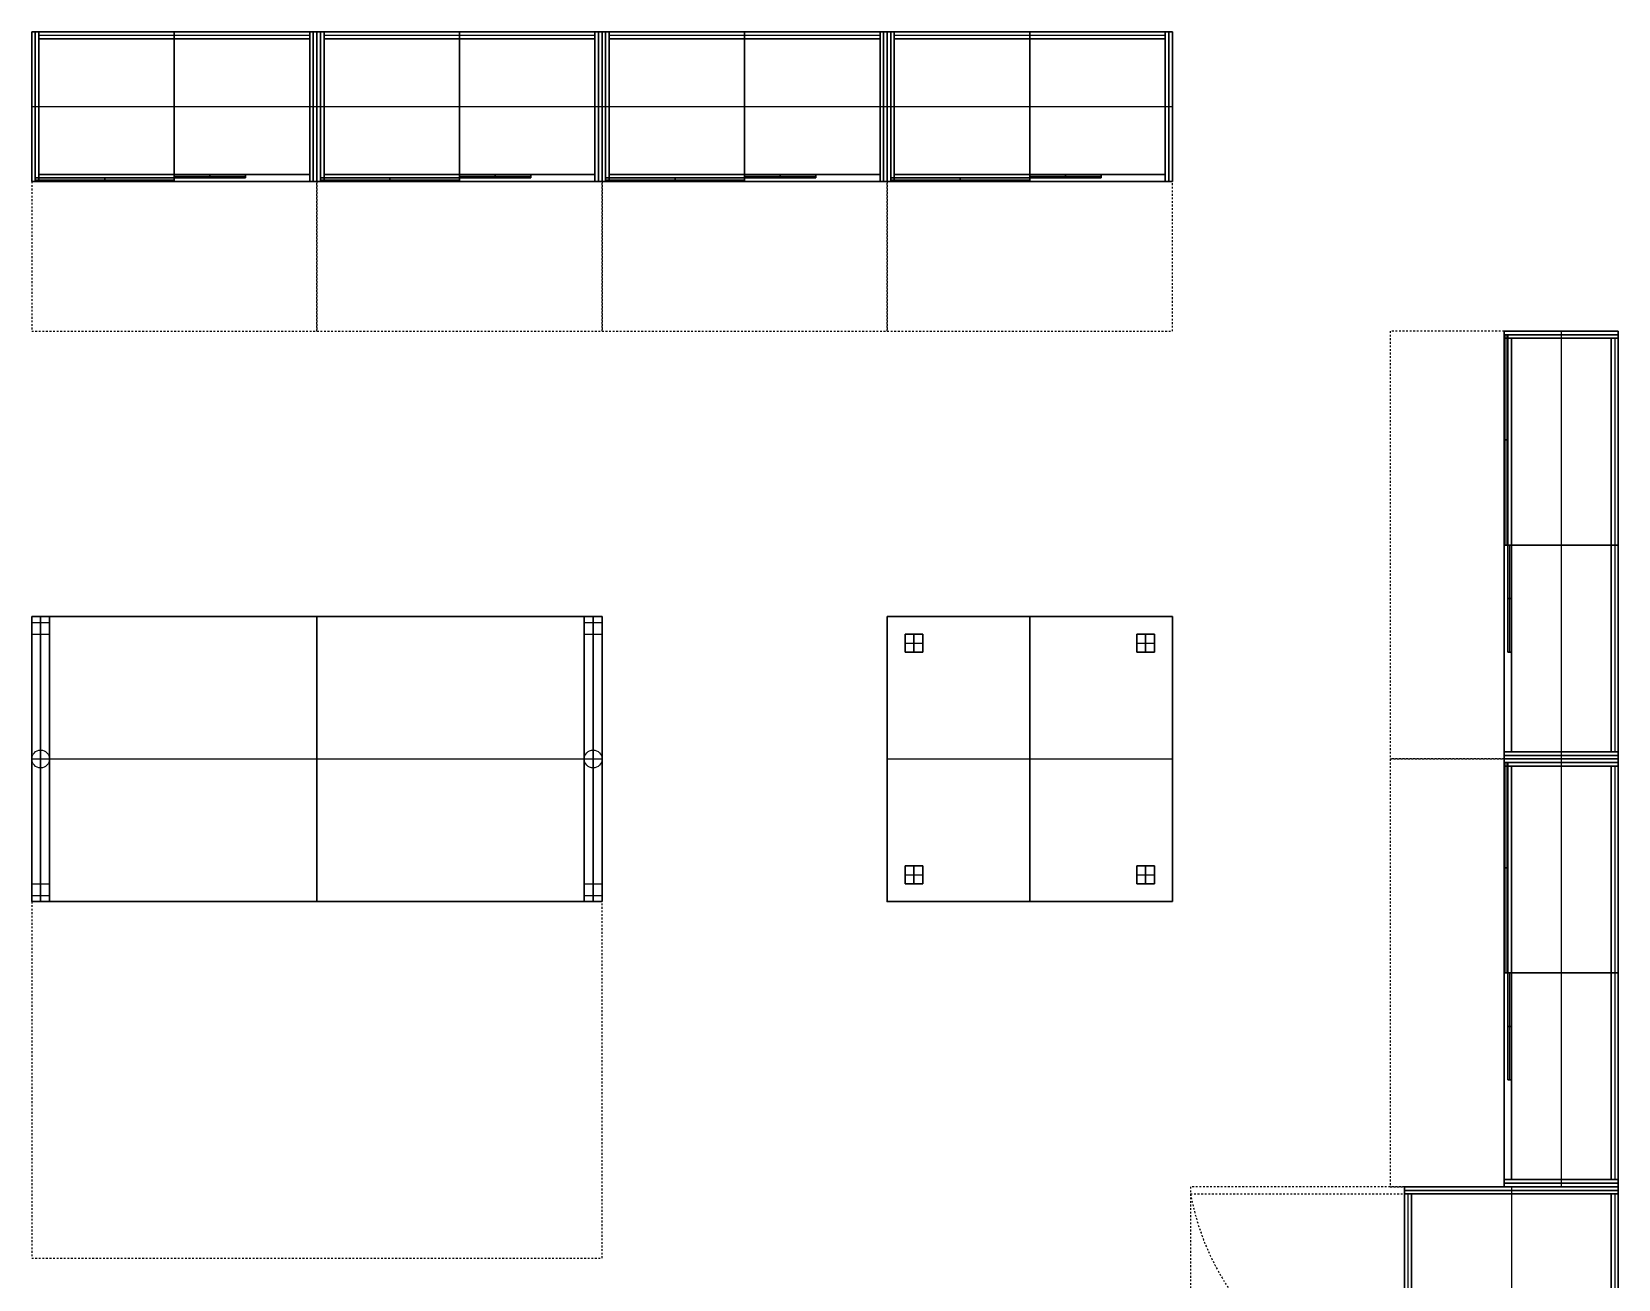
# Model space of a CAD drawing. Header units: millimetres. Extents: x 1939 to 6390, y -5520 to 420.
# Drawn here: x 1939 to 6390, y -3079 to 420 of the extents above; entities that cross this region are included whole.
import ezdxf

# ---------------------------------------------------------------- set-up
doc = ezdxf.new("R2010")
doc.units = ezdxf.units.MM
doc.header["$MEASUREMENT"] = 0
doc.linetypes.add('Dashed', pattern=[10, 5, -5])
for name, color, linetype, true_color in [('Furniture', 18, 'Continuous', 0x000000), ('Furniture$AC-Function_area', 4, 'Dashed', 0x00ffff), ('Furniture$AC-Geom2d', 1, 'Continuous', 0xff0000), ('Furniture$AC-Geom3d', 7, 'Continuous', 0xffffff), ('Furniture$AC-Working_area', 4, 'Dashed', 0x00ffff)]:
    doc.layers.add(name, color=color, linetype=linetype, true_color=true_color)

# ---------------------------------------------------------------- blocks, each defined once
blk = doc.blocks.new('filling cabinet120.0x60.0')
at = {"layer": 'Furniture$AC-Function_area'}
for p, q in [((20, -600), (20, 0)), ((1180, -600), (1180, 0))]:
    blk.add_line(p, q, dxfattribs=at)
blk.add_lwpolyline([(0, -600), (1200, -600), (1200, 0), (0, 0)], close=True, dxfattribs=at)
blk.add_lwpolyline([(0, -600), (1200, -600), (1200, 0), (0, 0)], close=True, dxfattribs=at)
for centre, start, end in [((-111.6, 107.5), 280.5362, 351.4058), ((1311.6, 107.5), 188.5942, 259.4638)]:
    blk.add_arc(centre, 719.7, start, end, dxfattribs=at)
at = {"layer": 'Furniture$AC-Geom2d'}
blk.add_lwpolyline([(0, 0), (1200, 0), (1200, 600), (0, 600)], close=True, dxfattribs=at)
at = {"layer": 'Furniture$AC-Geom3d'}
for p, q in [((10, 600), (10, 0)), ((10, 0, 1980), (10, 600, 1980)), ((20, 590), (1180, 590)), ((20, 590, 1980), (1180, 590, 1980)), ((600, 600), (600, 580)), ((600, 580, 1980), (600, 600, 1980)), ((600, 600, 1980), (600, 0, 1980)), ((600, 0, 2000), (600, 600, 2000)), ((600, 580, 50), (600, 20, 50)), ((600, 20), (600, 580)), ((600, 580, 420), (600, 20, 420)), ((600, 20, 440), (600, 580, 440)), ((600, 580, 790), (600, 20, 790)), ((600, 20, 810), (600, 580, 810)), ((600, 580, 1160), (600, 20, 1160)), ((600, 20, 1180), (600, 580, 1180)), ((600, 580, 1530), (600, 20, 1530)), ((600, 20, 1550), (600, 580, 1550)), ((1190, 600), (1190, 0)), ((1190, 0, 1980), (1190, 600, 1980)), ((0, 300, 1980), (1200, 300, 1980)), ((0, 300, 2000), (1200, 300, 2000)), ((0, 300), (20, 300)), ((0, 300, 1980), (20, 300, 1980)), ((20, 300, 50), (1180, 300, 50)), ((20, 300), (1180, 300)), ((20, 300, 420), (1180, 300, 420)), ((20, 300, 440), (1180, 300, 440)), ((20, 300, 790), (1180, 300, 790)), ((20, 300, 810), (1180, 300, 810)), ((20, 300, 1160), (1180, 300, 1160)), ((20, 300, 1180), (1180, 300, 1180)), ((20, 300, 1530), (1180, 300, 1530)), ((20, 300, 1550), (1180, 300, 1550)), ((1180, 300), (1200, 300)), ((1180, 300, 1980), (1200, 300, 1980)), ((20, 10, 30), (600, 10, 30)), ((20, 10, 1980), (600, 10, 1980)), ((310, 20, 30), (310, 0, 30)), ((310, 0, 1980), (310, 20, 1980)), ((672.7, -281.3, 30), (1175, 8.7, 30)), ((672.7, -281.3, 1980), (1175, 8.7, 1980)), ((918.9, -127.7, 30), (928.9, -145, 30)), ((928.9, -145, 1980), (918.9, -127.7, 1980))]:
    blk.add_line(p, q, dxfattribs=at)
for points in [[(0, 0, 1980), (0, 300, 1980), (0, 600, 1980)], [(0, 600, 1980), (600, 600, 1980), (1200, 600, 1980)], [(0, 600, 2000), (0, 300, 2000), (0, 0, 2000)], [(1200, 600, 2000), (600, 600, 2000), (0, 600, 2000)], [(0, 600, 1980), (0, 600, 1990), (0, 600, 2000)], [(0, 600, 1990), (0, 300, 1990), (0, 0, 1990)], [(1200, 600, 1990), (600, 600, 1990), (0, 600, 1990)], [(0, 0), (0, 300), (0, 600)], [(0, 600), (10, 600), (20, 600)], [(0, 600, 1980), (0, 300, 1980), (0, 0, 1980)], [(20, 600, 1980), (10, 600, 1980), (0, 600, 1980)], [(0, 600), (0, 600, 990), (0, 600, 1980)], [(0, 600, 990), (0, 300, 990), (0, 0, 990)], [(20, 600, 990), (10, 600, 990), (0, 600, 990)], [(10, 600), (10, 600, 990), (10, 600, 1980)], [(20, 580), (20, 590), (20, 600)], [(20, 600), (600, 600), (1180, 600)], [(20, 600, 1980), (20, 590, 1980), (20, 580, 1980)], [(1180, 600, 1980), (600, 600, 1980), (20, 600, 1980)], [(20, 600), (20, 600, 990), (20, 600, 1980)], [(20, 600, 990), (20, 590, 990), (20, 580, 990)], [(1180, 600, 990), (600, 600, 990), (20, 600, 990)], [(20, 600), (20, 300), (20, 0)], [(20, 0, 1980), (20, 300, 1980), (20, 600, 1980)], [(20, 600), (20, 600, 990), (20, 600, 1980)], [(20, 0, 990), (20, 300, 990), (20, 600, 990)], [(20, 590), (20, 590, 990), (20, 590, 1980)], [(1180, 580), (600, 580), (20, 580)], [(20, 580, 1980), (600, 580, 1980), (1180, 580, 1980)], [(20, 580), (20, 580, 990), (20, 580, 1980)], [(20, 580, 990), (600, 580, 990), (1180, 580, 990)], [(20, 20, 50), (20, 300, 50), (20, 580, 50)], [(20, 580, 50), (600, 580, 50), (1180, 580, 50)], [(20, 580), (20, 300), (20, 20)], [(1180, 580), (600, 580), (20, 580)], [(20, 580, 50), (20, 580, 25), (20, 580)], [(20, 580, 25), (20, 300, 25), (20, 20, 25)], [(1180, 580, 25), (600, 580, 25), (20, 580, 25)], [(20, 20, 420), (20, 300, 420), (20, 580, 420)], [(20, 580, 420), (600, 580, 420), (1180, 580, 420)], [(20, 580, 440), (20, 300, 440), (20, 20, 440)], [(1180, 580, 440), (600, 580, 440), (20, 580, 440)], [(20, 580, 420), (20, 580, 430), (20, 580, 440)], [(20, 580, 430), (20, 300, 430), (20, 20, 430)], [(1180, 580, 430), (600, 580, 430), (20, 580, 430)], [(20, 20, 790), (20, 300, 790), (20, 580, 790)], [(20, 580, 790), (600, 580, 790), (1180, 580, 790)], [(20, 580, 810), (20, 300, 810), (20, 20, 810)], [(1180, 580, 810), (600, 580, 810), (20, 580, 810)], [(20, 580, 790), (20, 580, 800), (20, 580, 810)], [(20, 580, 800), (20, 300, 800), (20, 20, 800)], [(1180, 580, 800), (600, 580, 800), (20, 580, 800)], [(20, 20, 1160), (20, 300, 1160), (20, 580, 1160)], [(20, 580, 1160), (600, 580, 1160), (1180, 580, 1160)], [(20, 580, 1180), (20, 300, 1180), (20, 20, 1180)], [(1180, 580, 1180), (600, 580, 1180), (20, 580, 1180)], [(20, 580, 1160), (20, 580, 1170), (20, 580, 1180)], [(20, 580, 1170), (20, 300, 1170), (20, 20, 1170)], [(1180, 580, 1170), (600, 580, 1170), (20, 580, 1170)], [(20, 20, 1530), (20, 300, 1530), (20, 580, 1530)], [(20, 580, 1530), (600, 580, 1530), (1180, 580, 1530)], [(20, 580, 1550), (20, 300, 1550), (20, 20, 1550)], [(1180, 580, 1550), (600, 580, 1550), (20, 580, 1550)], [(20, 580, 1530), (20, 580, 1540), (20, 580, 1550)], [(20, 580, 1540), (20, 300, 1540), (20, 20, 1540)], [(1180, 580, 1540), (600, 580, 1540), (20, 580, 1540)], [(600, 600), (600, 600, 990), (600, 600, 1980)], [(600, 600, 1980), (600, 600, 1990), (600, 600, 2000)], [(600, 580), (600, 580, 990), (600, 580, 1980)], [(600, 580, 50), (600, 580, 25), (600, 580)], [(600, 580, 420), (600, 580, 430), (600, 580, 440)], [(600, 580, 790), (600, 580, 800), (600, 580, 810)], [(600, 580, 1160), (600, 580, 1170), (600, 580, 1180)], [(600, 580, 1530), (600, 580, 1540), (600, 580, 1550)], [(1180, 600), (1180, 590), (1180, 580)], [(1180, 580, 1980), (1180, 590, 1980), (1180, 600, 1980)], [(1180, 600), (1180, 600, 990), (1180, 600, 1980)], [(1180, 580, 990), (1180, 590, 990), (1180, 600, 990)], [(1180, 0), (1180, 300), (1180, 600)], [(1180, 600), (1190, 600), (1200, 600)], [(1180, 600, 1980), (1180, 300, 1980), (1180, 0, 1980)], [(1200, 600, 1980), (1190, 600, 1980), (1180, 600, 1980)], [(1180, 600), (1180, 600, 990), (1180, 600, 1980)], [(1180, 600, 990), (1180, 300, 990), (1180, 0, 990)], [(1200, 600, 990), (1190, 600, 990), (1180, 600, 990)], [(1180, 590), (1180, 590, 990), (1180, 590, 1980)], [(1180, 580), (1180, 580, 990), (1180, 580, 1980)], [(1180, 580, 50), (1180, 300, 50), (1180, 20, 50)], [(1180, 20), (1180, 300), (1180, 580)], [(1180, 580, 50), (1180, 580, 25), (1180, 580)], [(1180, 20, 25), (1180, 300, 25), (1180, 580, 25)], [(1180, 580, 420), (1180, 300, 420), (1180, 20, 420)], [(1180, 20, 440), (1180, 300, 440), (1180, 580, 440)], [(1180, 580, 420), (1180, 580, 430), (1180, 580, 440)], [(1180, 20, 430), (1180, 300, 430), (1180, 580, 430)], [(1180, 580, 790), (1180, 300, 790), (1180, 20, 790)], [(1180, 20, 810), (1180, 300, 810), (1180, 580, 810)], [(1180, 580, 790), (1180, 580, 800), (1180, 580, 810)], [(1180, 20, 800), (1180, 300, 800), (1180, 580, 800)], [(1180, 580, 1160), (1180, 300, 1160), (1180, 20, 1160)], [(1180, 20, 1180), (1180, 300, 1180), (1180, 580, 1180)], [(1180, 580, 1160), (1180, 580, 1170), (1180, 580, 1180)], [(1180, 20, 1170), (1180, 300, 1170), (1180, 580, 1170)], [(1180, 580, 1530), (1180, 300, 1530), (1180, 20, 1530)], [(1180, 20, 1550), (1180, 300, 1550), (1180, 580, 1550)], [(1180, 580, 1530), (1180, 580, 1540), (1180, 580, 1550)], [(1180, 20, 1540), (1180, 300, 1540), (1180, 580, 1540)], [(1190, 600), (1190, 600, 990), (1190, 600, 1980)], [(1200, 600, 1980), (1200, 300, 1980), (1200, 0, 1980)], [(1200, 0, 2000), (1200, 300, 2000), (1200, 600, 2000)], [(1200, 600, 1980), (1200, 600, 1990), (1200, 600, 2000)], [(1200, 0, 1990), (1200, 300, 1990), (1200, 600, 1990)], [(1200, 600), (1200, 300), (1200, 0)], [(1200, 0, 1980), (1200, 300, 1980), (1200, 600, 1980)], [(1200, 600), (1200, 600, 990), (1200, 600, 1980)], [(1200, 0, 990), (1200, 300, 990), (1200, 600, 990)], [(0, 300, 1980), (0, 300, 1990), (0, 300, 2000)], [(0, 300), (0, 300, 990), (0, 300, 1980)], [(20, 300), (20, 300, 990), (20, 300, 1980)], [(20, 300, 50), (20, 300, 25), (20, 300)], [(20, 300, 420), (20, 300, 430), (20, 300, 440)], [(20, 300, 790), (20, 300, 800), (20, 300, 810)], [(20, 300, 1160), (20, 300, 1170), (20, 300, 1180)], [(20, 300, 1530), (20, 300, 1540), (20, 300, 1550)], [(1180, 300), (1180, 300, 990), (1180, 300, 1980)], [(1180, 300, 50), (1180, 300, 25), (1180, 300)], [(1180, 300, 420), (1180, 300, 430), (1180, 300, 440)], [(1180, 300, 790), (1180, 300, 800), (1180, 300, 810)], [(1180, 300, 1160), (1180, 300, 1170), (1180, 300, 1180)], [(1180, 300, 1530), (1180, 300, 1540), (1180, 300, 1550)], [(1200, 300, 1980), (1200, 300, 1990), (1200, 300, 2000)], [(1200, 300), (1200, 300, 990), (1200, 300, 1980)], [(1200, 0, 1980), (600, 0, 1980), (0, 0, 1980)], [(0, 0, 2000), (600, 0, 2000), (1200, 0, 2000)], [(0, 0, 1980), (0, 0, 1990), (0, 0, 2000)], [(0, 0, 1990), (600, 0, 1990), (1200, 0, 1990)], [(20, 0), (10, 0), (0, 0)], [(0, 0, 1980), (10, 0, 1980), (20, 0, 1980)], [(0, 0), (0, 0, 990), (0, 0, 1980)], [(0, 0, 990), (10, 0, 990), (20, 0, 990)], [(10, 0), (10, 0, 990), (10, 0, 1980)], [(1180, 20, 50), (600, 20, 50), (20, 20, 50)], [(20, 20), (600, 20), (1180, 20)], [(20, 20, 50), (20, 20, 25), (20, 20)], [(20, 20, 25), (600, 20, 25), (1180, 20, 25)], [(1180, 20, 420), (600, 20, 420), (20, 20, 420)], [(20, 20, 440), (600, 20, 440), (1180, 20, 440)], [(20, 20, 420), (20, 20, 430), (20, 20, 440)], [(20, 20, 430), (600, 20, 430), (1180, 20, 430)], [(1180, 20, 790), (600, 20, 790), (20, 20, 790)], [(20, 20, 810), (600, 20, 810), (1180, 20, 810)], [(20, 20, 790), (20, 20, 800), (20, 20, 810)], [(20, 20, 800), (600, 20, 800), (1180, 20, 800)], [(1180, 20, 1160), (600, 20, 1160), (20, 20, 1160)], [(20, 20, 1180), (600, 20, 1180), (1180, 20, 1180)], [(20, 20, 1160), (20, 20, 1170), (20, 20, 1180)], [(20, 20, 1170), (600, 20, 1170), (1180, 20, 1170)], [(1180, 20, 1530), (600, 20, 1530), (20, 20, 1530)], [(20, 20, 1550), (600, 20, 1550), (1180, 20, 1550)], [(20, 20, 1530), (20, 20, 1540), (20, 20, 1550)], [(20, 20, 1540), (600, 20, 1540), (1180, 20, 1540)], [(20, 0, 30), (20, 10, 30), (20, 20, 30)], [(20, 20, 30), (310, 20, 30), (600, 20, 30)], [(20, 20, 1980), (20, 10, 1980), (20, 0, 1980)], [(600, 20, 1980), (310, 20, 1980), (20, 20, 1980)], [(20, 20, 30), (20, 20, 1005), (20, 20, 1980)], [(20, 20, 1005), (20, 10, 1005), (20, 0, 1005)], [(600, 20, 1005), (310, 20, 1005), (20, 20, 1005)], [(20, 10, 30), (20, 10, 1005), (20, 10, 1980)], [(20, 0), (20, 0, 990), (20, 0, 1980)], [(600, 0, 30), (310, 0, 30), (20, 0, 30)], [(20, 0, 1980), (310, 0, 1980), (600, 0, 1980)], [(20, 0, 30), (20, 0, 1005), (20, 0, 1980)], [(20, 0, 1005), (310, 0, 1005), (600, 0, 1005)], [(310, 20, 30), (310, 20, 1005), (310, 20, 1980)], [(310, 0, 30), (310, 0, 1005), (310, 0, 1980)], [(600, 20, 50), (600, 20, 25), (600, 20)], [(600, 20, 420), (600, 20, 430), (600, 20, 440)], [(600, 20, 790), (600, 20, 800), (600, 20, 810)], [(600, 20, 1160), (600, 20, 1170), (600, 20, 1180)], [(600, 20, 1530), (600, 20, 1540), (600, 20, 1550)], [(600, 20, 30), (600, 10, 30), (600, 0, 30)], [(600, 0, 1980), (600, 10, 1980), (600, 20, 1980)], [(600, 20, 30), (600, 20, 1005), (600, 20, 1980)], [(600, 0, 1005), (600, 10, 1005), (600, 20, 1005)], [(600, 10, 30), (600, 10, 1005), (600, 10, 1980)], [(600, 0, 1980), (600, 0, 1990), (600, 0, 2000)], [(600, 0, 30), (600, 0, 1005), (600, 0, 1980)], [(667.7, -272.7, 30), (918.9, -127.7, 30), (1170, 17.3, 30)], [(1170, 17.3, 1980), (918.9, -127.7, 1980), (667.7, -272.7, 1980)], [(1170, 17.3, 1005), (918.9, -127.7, 1005), (667.7, -272.7, 1005)], [(1180, 0, 30), (928.9, -145, 30), (677.7, -290, 30)], [(677.7, -290, 1980), (928.9, -145, 1980), (1180, 0, 1980)], [(677.7, -290, 1005), (928.9, -145, 1005), (1180, 0, 1005)], [(1170, 17.3, 30), (1175, 8.7, 30), (1180, 0, 30)], [(1180, 0, 1980), (1175, 8.7, 1980), (1170, 17.3, 1980)], [(1170, 17.3, 30), (1170, 17.3, 1005), (1170, 17.3, 1980)], [(1180, 0, 1005), (1175, 8.7, 1005), (1170, 17.3, 1005)], [(1175, 8.7, 30), (1175, 8.7, 1005), (1175, 8.7, 1980)], [(1180, 20, 50), (1180, 20, 25), (1180, 20)], [(1180, 20, 420), (1180, 20, 430), (1180, 20, 440)], [(1180, 20, 790), (1180, 20, 800), (1180, 20, 810)], [(1180, 20, 1160), (1180, 20, 1170), (1180, 20, 1180)], [(1180, 20, 1530), (1180, 20, 1540), (1180, 20, 1550)], [(1200, 0), (1190, 0), (1180, 0)], [(1180, 0, 1980), (1190, 0, 1980), (1200, 0, 1980)], [(1180, 0), (1180, 0, 990), (1180, 0, 1980)], [(1180, 0, 990), (1190, 0, 990), (1200, 0, 990)], [(1180, 0, 30), (1180, 0, 1005), (1180, 0, 1980)], [(1190, 0), (1190, 0, 990), (1190, 0, 1980)], [(1200, 0, 1980), (1200, 0, 1990), (1200, 0, 2000)], [(1200, 0), (1200, 0, 990), (1200, 0, 1980)], [(918.9, -127.7, 30), (918.9, -127.7, 1005), (918.9, -127.7, 1980)], [(928.9, -145, 30), (928.9, -145, 1005), (928.9, -145, 1980)], [(677.7, -290, 30), (672.7, -281.3, 30), (667.7, -272.7, 30)], [(667.7, -272.7, 1980), (672.7, -281.3, 1980), (677.7, -290, 1980)], [(667.7, -272.7, 30), (667.7, -272.7, 1005), (667.7, -272.7, 1980)], [(667.7, -272.7, 1005), (672.7, -281.3, 1005), (677.7, -290, 1005)], [(672.7, -281.3, 30), (672.7, -281.3, 1005), (672.7, -281.3, 1980)], [(677.7, -290, 30), (677.7, -290, 1005), (677.7, -290, 1980)]]:
    blk.add_open_spline(points, degree=2, dxfattribs=at)
blk = doc.blocks.new('Sideboard120.0x32.0')
at = {"layer": 'Furniture$AC-Function_area'}
blk.add_lwpolyline([(0, -320), (1200, -320), (1200, 0), (0, 0)], close=True, dxfattribs=at)
blk.add_lwpolyline([(0, -320), (1200, -320), (1200, 0), (0, 0)], close=True, dxfattribs=at)
at = {"layer": 'Furniture$AC-Geom2d'}
blk.add_lwpolyline([(0, 0), (1200, 0), (1200, 320), (0, 320)], close=True, dxfattribs=at)
at = {"layer": 'Furniture$AC-Geom3d'}
for p, q in [((10, 320), (10, 0)), ((10, 0, 880), (10, 320, 880)), ((600, 320), (600, 300)), ((600, 300, 880), (600, 320, 880)), ((600, 320, 880), (600, 0, 880)), ((600, 0, 900), (600, 320, 900)), ((1190, 320), (1190, 0)), ((1190, 0, 880), (1190, 320, 880)), ((20, 310), (1180, 310)), ((20, 310, 880), (1180, 310, 880)), ((600, 300, 50), (600, 20, 50)), ((600, 20), (600, 300)), ((600, 300, 420), (600, 20, 420)), ((600, 20, 440), (600, 300, 440)), ((0, 160, 880), (1200, 160, 880)), ((0, 160, 900), (1200, 160, 900)), ((0, 160), (20, 160)), ((0, 160, 880), (20, 160, 880)), ((20, 160, 50), (1180, 160, 50)), ((20, 160), (1180, 160)), ((20, 160, 420), (1180, 160, 420)), ((20, 160, 440), (1180, 160, 440)), ((1180, 160), (1200, 160)), ((1180, 160, 880), (1200, 160, 880)), ((10, 5, 30), (600, 5, 30)), ((10, 5, 885), (600, 5, 885)), ((305, 10, 30), (305, 0, 30)), ((305, 0, 885), (305, 10, 885)), ((600, 15, 30), (900, 15, 30)), ((600, 15, 885), (900, 15, 885)), ((750, 20, 30), (750, 10, 30)), ((750, 10, 885), (750, 20, 885))]:
    blk.add_line(p, q, dxfattribs=at)
for points in [[(0, 0, 880), (0, 160, 880), (0, 320, 880)], [(0, 320, 880), (600, 320, 880), (1200, 320, 880)], [(0, 320, 900), (0, 160, 900), (0, 0, 900)], [(1200, 320, 900), (600, 320, 900), (0, 320, 900)], [(0, 320, 880), (0, 320, 890), (0, 320, 900)], [(0, 320, 890), (0, 160, 890), (0, 0, 890)], [(1200, 320, 890), (600, 320, 890), (0, 320, 890)], [(0, 0), (0, 160), (0, 320)], [(0, 320), (10, 320), (20, 320)], [(0, 320, 880), (0, 160, 880), (0, 0, 880)], [(20, 320, 880), (10, 320, 880), (0, 320, 880)], [(0, 320), (0, 320, 440), (0, 320, 880)], [(0, 320, 440), (0, 160, 440), (0, 0, 440)], [(20, 320, 440), (10, 320, 440), (0, 320, 440)], [(10, 320), (10, 320, 440), (10, 320, 880)], [(20, 300), (20, 310), (20, 320)], [(20, 320), (600, 320), (1180, 320)], [(20, 320, 880), (20, 310, 880), (20, 300, 880)], [(1180, 320, 880), (600, 320, 880), (20, 320, 880)], [(20, 320), (20, 320, 440), (20, 320, 880)], [(20, 320, 440), (20, 310, 440), (20, 300, 440)], [(1180, 320, 440), (600, 320, 440), (20, 320, 440)], [(20, 320), (20, 160), (20, 0)], [(20, 0, 880), (20, 160, 880), (20, 320, 880)], [(20, 320), (20, 320, 440), (20, 320, 880)], [(20, 0, 440), (20, 160, 440), (20, 320, 440)], [(600, 320), (600, 320, 440), (600, 320, 880)], [(600, 320, 880), (600, 320, 890), (600, 320, 900)], [(1180, 320), (1180, 310), (1180, 300)], [(1180, 300, 880), (1180, 310, 880), (1180, 320, 880)], [(1180, 320), (1180, 320, 440), (1180, 320, 880)], [(1180, 300, 440), (1180, 310, 440), (1180, 320, 440)], [(1180, 0), (1180, 160), (1180, 320)], [(1180, 320), (1190, 320), (1200, 320)], [(1180, 320, 880), (1180, 160, 880), (1180, 0, 880)], [(1200, 320, 880), (1190, 320, 880), (1180, 320, 880)], [(1180, 320), (1180, 320, 440), (1180, 320, 880)], [(1180, 320, 440), (1180, 160, 440), (1180, 0, 440)], [(1200, 320, 440), (1190, 320, 440), (1180, 320, 440)], [(1190, 320), (1190, 320, 440), (1190, 320, 880)], [(1200, 320, 880), (1200, 160, 880), (1200, 0, 880)], [(1200, 0, 900), (1200, 160, 900), (1200, 320, 900)], [(1200, 320, 880), (1200, 320, 890), (1200, 320, 900)], [(1200, 0, 890), (1200, 160, 890), (1200, 320, 890)], [(1200, 320), (1200, 160), (1200, 0)], [(1200, 0, 880), (1200, 160, 880), (1200, 320, 880)], [(1200, 320), (1200, 320, 440), (1200, 320, 880)], [(1200, 0, 440), (1200, 160, 440), (1200, 320, 440)], [(20, 310), (20, 310, 440), (20, 310, 880)], [(1180, 300), (600, 300), (20, 300)], [(20, 300, 880), (600, 300, 880), (1180, 300, 880)], [(20, 300), (20, 300, 440), (20, 300, 880)], [(20, 300, 440), (600, 300, 440), (1180, 300, 440)], [(20, 20, 50), (20, 160, 50), (20, 300, 50)], [(20, 300, 50), (600, 300, 50), (1180, 300, 50)], [(20, 300), (20, 160), (20, 20)], [(1180, 300), (600, 300), (20, 300)], [(20, 300, 50), (20, 300, 25), (20, 300)], [(20, 300, 25), (20, 160, 25), (20, 20, 25)], [(1180, 300, 25), (600, 300, 25), (20, 300, 25)], [(20, 20, 420), (20, 160, 420), (20, 300, 420)], [(20, 300, 420), (600, 300, 420), (1180, 300, 420)], [(20, 300, 440), (20, 160, 440), (20, 20, 440)], [(1180, 300, 440), (600, 300, 440), (20, 300, 440)], [(20, 300, 420), (20, 300, 430), (20, 300, 440)], [(20, 300, 430), (20, 160, 430), (20, 20, 430)], [(1180, 300, 430), (600, 300, 430), (20, 300, 430)], [(600, 300), (600, 300, 440), (600, 300, 880)], [(600, 300, 50), (600, 300, 25), (600, 300)], [(600, 300, 420), (600, 300, 430), (600, 300, 440)], [(1180, 310), (1180, 310, 440), (1180, 310, 880)], [(1180, 300), (1180, 300, 440), (1180, 300, 880)], [(1180, 300, 50), (1180, 160, 50), (1180, 20, 50)], [(1180, 20), (1180, 160), (1180, 300)], [(1180, 300, 50), (1180, 300, 25), (1180, 300)], [(1180, 20, 25), (1180, 160, 25), (1180, 300, 25)], [(1180, 300, 420), (1180, 160, 420), (1180, 20, 420)], [(1180, 20, 440), (1180, 160, 440), (1180, 300, 440)], [(1180, 300, 420), (1180, 300, 430), (1180, 300, 440)], [(1180, 20, 430), (1180, 160, 430), (1180, 300, 430)], [(0, 160, 880), (0, 160, 890), (0, 160, 900)], [(0, 160), (0, 160, 440), (0, 160, 880)], [(20, 160), (20, 160, 440), (20, 160, 880)], [(20, 160, 50), (20, 160, 25), (20, 160)], [(20, 160, 420), (20, 160, 430), (20, 160, 440)], [(1180, 160), (1180, 160, 440), (1180, 160, 880)], [(1180, 160, 50), (1180, 160, 25), (1180, 160)], [(1180, 160, 420), (1180, 160, 430), (1180, 160, 440)], [(1200, 160, 880), (1200, 160, 890), (1200, 160, 900)], [(1200, 160), (1200, 160, 440), (1200, 160, 880)], [(1200, 0, 880), (600, 0, 880), (0, 0, 880)], [(0, 0, 900), (600, 0, 900), (1200, 0, 900)], [(0, 0, 880), (0, 0, 890), (0, 0, 900)], [(0, 0, 890), (600, 0, 890), (1200, 0, 890)], [(20, 0), (10, 0), (0, 0)], [(0, 0, 880), (10, 0, 880), (20, 0, 880)], [(0, 0), (0, 0, 440), (0, 0, 880)], [(0, 0, 440), (10, 0, 440), (20, 0, 440)], [(10, 0, 30), (10, 5, 30), (10, 10, 30)], [(10, 10, 30), (305, 10, 30), (600, 10, 30)], [(10, 10, 885), (10, 5, 885), (10, 0, 885)], [(600, 10, 885), (305, 10, 885), (10, 10, 885)], [(10, 10, 30), (10, 10, 457.5), (10, 10, 885)], [(10, 10, 457.5), (10, 5, 457.5), (10, 0, 457.5)], [(600, 10, 457.5), (305, 10, 457.5), (10, 10, 457.5)], [(10, 5, 30), (10, 5, 457.5), (10, 5, 885)], [(10, 0), (10, 0, 440), (10, 0, 880)], [(600, 0, 30), (305, 0, 30), (10, 0, 30)], [(10, 0, 885), (305, 0, 885), (600, 0, 885)], [(10, 0, 30), (10, 0, 457.5), (10, 0, 885)], [(10, 0, 457.5), (305, 0, 457.5), (600, 0, 457.5)], [(1180, 20, 50), (600, 20, 50), (20, 20, 50)], [(20, 20), (600, 20), (1180, 20)], [(20, 20, 50), (20, 20, 25), (20, 20)], [(20, 20, 25), (600, 20, 25), (1180, 20, 25)], [(1180, 20, 420), (600, 20, 420), (20, 20, 420)], [(20, 20, 440), (600, 20, 440), (1180, 20, 440)], [(20, 20, 420), (20, 20, 430), (20, 20, 440)], [(20, 20, 430), (600, 20, 430), (1180, 20, 430)], [(20, 0), (20, 0, 440), (20, 0, 880)], [(305, 10, 30), (305, 10, 457.5), (305, 10, 885)], [(305, 0, 30), (305, 0, 457.5), (305, 0, 885)], [(600, 20, 50), (600, 20, 25), (600, 20)], [(600, 20, 420), (600, 20, 430), (600, 20, 440)], [(600, 10, 30), (600, 15, 30), (600, 20, 30)], [(600, 20, 30), (750, 20, 30), (900, 20, 30)], [(600, 20, 885), (600, 15, 885), (600, 10, 885)], [(900, 20, 885), (750, 20, 885), (600, 20, 885)], [(600, 20, 30), (600, 20, 457.5), (600, 20, 885)], [(600, 20, 457.5), (600, 15, 457.5), (600, 10, 457.5)], [(900, 20, 457.5), (750, 20, 457.5), (600, 20, 457.5)], [(600, 15, 30), (600, 15, 457.5), (600, 15, 885)], [(600, 10, 30), (600, 5, 30), (600, 0, 30)], [(600, 0, 885), (600, 5, 885), (600, 10, 885)], [(600, 10, 30), (600, 10, 457.5), (600, 10, 885)], [(600, 0, 457.5), (600, 5, 457.5), (600, 10, 457.5)], [(900, 10, 30), (750, 10, 30), (600, 10, 30)], [(600, 10, 885), (750, 10, 885), (900, 10, 885)], [(600, 10, 30), (600, 10, 457.5), (600, 10, 885)], [(600, 10, 457.5), (750, 10, 457.5), (900, 10, 457.5)], [(600, 5, 30), (600, 5, 457.5), (600, 5, 885)], [(600, 0, 880), (600, 0, 890), (600, 0, 900)], [(600, 0, 30), (600, 0, 457.5), (600, 0, 885)], [(750, 20, 30), (750, 20, 457.5), (750, 20, 885)], [(750, 10, 30), (750, 10, 457.5), (750, 10, 885)], [(900, 20, 30), (900, 15, 30), (900, 10, 30)], [(900, 10, 885), (900, 15, 885), (900, 20, 885)], [(900, 20, 30), (900, 20, 457.5), (900, 20, 885)], [(900, 10, 457.5), (900, 15, 457.5), (900, 20, 457.5)], [(900, 15, 30), (900, 15, 457.5), (900, 15, 885)], [(900, 10, 30), (900, 10, 457.5), (900, 10, 885)], [(1180, 20, 50), (1180, 20, 25), (1180, 20)], [(1180, 20, 420), (1180, 20, 430), (1180, 20, 440)], [(1200, 0), (1190, 0), (1180, 0)], [(1180, 0, 880), (1190, 0, 880), (1200, 0, 880)], [(1180, 0), (1180, 0, 440), (1180, 0, 880)], [(1180, 0, 440), (1190, 0, 440), (1200, 0, 440)], [(1190, 0), (1190, 0, 440), (1190, 0, 880)], [(1200, 0, 880), (1200, 0, 890), (1200, 0, 900)], [(1200, 0), (1200, 0, 440), (1200, 0, 880)]]:
    blk.add_open_spline(points, degree=2, dxfattribs=at)
blk = doc.blocks.new('Table80.0x80.0')
at = {"layer": 'Furniture'}
blk.add_point((0, 0), dxfattribs=at)
blk.add_point((0, 0), dxfattribs=at)
at = {"layer": 'Furniture$AC-Geom2d'}
blk.add_lwpolyline([(0, 0), (800, 0), (800, 800), (0, 800)], close=True, dxfattribs=at)
at = {"layer": 'Furniture$AC-Geom3d'}
for p, q in [((400, 800, 800), (400, 0, 800)), ((400, 0, 820), (400, 800, 820)), ((50, 725), (100, 725)), ((50, 725, 800), (100, 725, 800)), ((75, 750), (75, 700)), ((75, 700, 800), (75, 750, 800)), ((700, 725), (750, 725)), ((700, 725, 800), (750, 725, 800)), ((725, 750), (725, 700)), ((725, 700, 800), (725, 750, 800)), ((0, 400, 800), (800, 400, 800)), ((0, 400, 820), (800, 400, 820)), ((75, 100), (75, 50)), ((75, 50, 800), (75, 100, 800)), ((725, 100), (725, 50)), ((725, 50, 800), (725, 100, 800)), ((50, 75), (100, 75)), ((50, 75, 800), (100, 75, 800)), ((700, 75), (750, 75)), ((700, 75, 800), (750, 75, 800))]:
    blk.add_line(p, q, dxfattribs=at)
for points in [[(0, 0, 800), (0, 400, 800), (0, 800, 800)], [(0, 800, 800), (400, 800, 800), (800, 800, 800)], [(0, 800, 820), (0, 400, 820), (0, 0, 820)], [(800, 800, 820), (400, 800, 820), (0, 800, 820)], [(0, 800, 800), (0, 800, 810), (0, 800, 820)], [(0, 800, 810), (0, 400, 810), (0, 0, 810)], [(800, 800, 810), (400, 800, 810), (0, 800, 810)], [(400, 800, 800), (400, 800, 810), (400, 800, 820)], [(800, 800, 800), (800, 400, 800), (800, 0, 800)], [(800, 0, 820), (800, 400, 820), (800, 800, 820)], [(800, 800, 800), (800, 800, 810), (800, 800, 820)], [(800, 0, 810), (800, 400, 810), (800, 800, 810)], [(50, 700), (50, 725), (50, 750)], [(50, 750), (75, 750), (100, 750)], [(50, 750, 800), (50, 725, 800), (50, 700, 800)], [(100, 750, 800), (75, 750, 800), (50, 750, 800)], [(50, 750), (50, 750, 400), (50, 750, 800)], [(50, 750, 400), (50, 725, 400), (50, 700, 400)], [(100, 750, 400), (75, 750, 400), (50, 750, 400)], [(50, 725), (50, 725, 400), (50, 725, 800)], [(75, 750), (75, 750, 400), (75, 750, 800)], [(100, 750), (100, 725), (100, 700)], [(100, 700, 800), (100, 725, 800), (100, 750, 800)], [(100, 750), (100, 750, 400), (100, 750, 800)], [(100, 700, 400), (100, 725, 400), (100, 750, 400)], [(100, 725), (100, 725, 400), (100, 725, 800)], [(700, 700), (700, 725), (700, 750)], [(700, 750), (725, 750), (750, 750)], [(700, 750, 800), (700, 725, 800), (700, 700, 800)], [(750, 750, 800), (725, 750, 800), (700, 750, 800)], [(700, 750), (700, 750, 400), (700, 750, 800)], [(700, 750, 400), (700, 725, 400), (700, 700, 400)], [(750, 750, 400), (725, 750, 400), (700, 750, 400)], [(700, 725), (700, 725, 400), (700, 725, 800)], [(725, 750), (725, 750, 400), (725, 750, 800)], [(750, 750), (750, 725), (750, 700)], [(750, 700, 800), (750, 725, 800), (750, 750, 800)], [(750, 750), (750, 750, 400), (750, 750, 800)], [(750, 700, 400), (750, 725, 400), (750, 750, 400)], [(750, 725), (750, 725, 400), (750, 725, 800)], [(100, 700), (75, 700), (50, 700)], [(50, 700, 800), (75, 700, 800), (100, 700, 800)], [(50, 700), (50, 700, 400), (50, 700, 800)], [(50, 700, 400), (75, 700, 400), (100, 700, 400)], [(75, 700), (75, 700, 400), (75, 700, 800)], [(100, 700), (100, 700, 400), (100, 700, 800)], [(750, 700), (725, 700), (700, 700)], [(700, 700, 800), (725, 700, 800), (750, 700, 800)], [(700, 700), (700, 700, 400), (700, 700, 800)], [(700, 700, 400), (725, 700, 400), (750, 700, 400)], [(725, 700), (725, 700, 400), (725, 700, 800)], [(750, 700), (750, 700, 400), (750, 700, 800)], [(0, 400, 800), (0, 400, 810), (0, 400, 820)], [(800, 400, 800), (800, 400, 810), (800, 400, 820)], [(50, 50), (50, 75), (50, 100)], [(50, 100), (75, 100), (100, 100)], [(50, 100, 800), (50, 75, 800), (50, 50, 800)], [(100, 100, 800), (75, 100, 800), (50, 100, 800)], [(50, 100), (50, 100, 400), (50, 100, 800)], [(50, 100, 400), (50, 75, 400), (50, 50, 400)], [(100, 100, 400), (75, 100, 400), (50, 100, 400)], [(75, 100), (75, 100, 400), (75, 100, 800)], [(100, 100), (100, 75), (100, 50)], [(100, 50, 800), (100, 75, 800), (100, 100, 800)], [(100, 100), (100, 100, 400), (100, 100, 800)], [(100, 50, 400), (100, 75, 400), (100, 100, 400)], [(700, 50), (700, 75), (700, 100)], [(700, 100), (725, 100), (750, 100)], [(700, 100, 800), (700, 75, 800), (700, 50, 800)], [(750, 100, 800), (725, 100, 800), (700, 100, 800)], [(700, 100), (700, 100, 400), (700, 100, 800)], [(700, 100, 400), (700, 75, 400), (700, 50, 400)], [(750, 100, 400), (725, 100, 400), (700, 100, 400)], [(725, 100), (725, 100, 400), (725, 100, 800)], [(750, 100), (750, 75), (750, 50)], [(750, 50, 800), (750, 75, 800), (750, 100, 800)], [(750, 100), (750, 100, 400), (750, 100, 800)], [(750, 50, 400), (750, 75, 400), (750, 100, 400)], [(50, 75), (50, 75, 400), (50, 75, 800)], [(100, 50), (75, 50), (50, 50)], [(50, 50, 800), (75, 50, 800), (100, 50, 800)], [(50, 50), (50, 50, 400), (50, 50, 800)], [(50, 50, 400), (75, 50, 400), (100, 50, 400)], [(75, 50), (75, 50, 400), (75, 50, 800)], [(100, 75), (100, 75, 400), (100, 75, 800)], [(100, 50), (100, 50, 400), (100, 50, 800)], [(700, 75), (700, 75, 400), (700, 75, 800)], [(750, 50), (725, 50), (700, 50)], [(700, 50, 800), (725, 50, 800), (750, 50, 800)], [(700, 50), (700, 50, 400), (700, 50, 800)], [(700, 50, 400), (725, 50, 400), (750, 50, 400)], [(725, 50), (725, 50, 400), (725, 50, 800)], [(750, 75), (750, 75, 400), (750, 75, 800)], [(750, 50), (750, 50, 400), (750, 50, 800)], [(800, 0, 800), (400, 0, 800), (0, 0, 800)], [(0, 0, 820), (400, 0, 820), (800, 0, 820)], [(0, 0, 800), (0, 0, 810), (0, 0, 820)], [(0, 0, 810), (400, 0, 810), (800, 0, 810)], [(400, 0, 800), (400, 0, 810), (400, 0, 820)], [(800, 0, 800), (800, 0, 810), (800, 0, 820)]]:
    blk.add_open_spline(points, degree=2, dxfattribs=at)
blk = doc.blocks.new('Desk160.0x80.0')
at = {"layer": 'Furniture$AC-Geom2d'}
blk.add_lwpolyline([(0, 0), (1600, 0), (1600, 800), (0, 800)], close=True, dxfattribs=at)
at = {"layer": 'Furniture$AC-Geom3d'}
for p, q in [((0, 10.3, 25), (0, 789.7, 25)), ((50, 10.3, 25), (50, 789.7, 25)), ((800, 800, 800), (800, 0, 800)), ((800, 0, 820), (800, 800, 820)), ((1550, 10.3, 25), (1550, 789.7, 25)), ((1600, 10.3, 25), (1600, 789.7, 25)), ((25, 425, 50), (25, 425, 800)), ((1575, 425, 50), (1575, 425, 800)), ((0, 400), (0, 400, 50)), ((0, 400, 50), (0, 400, 800)), ((0, 400, 800), (1600, 400, 800)), ((0, 400, 820), (1600, 400, 820)), ((25, 375, 50), (25, 375, 800)), ((50, 400, 50), (50, 400)), ((50, 400, 50), (50, 400, 800)), ((1550, 400), (1550, 400, 50)), ((1550, 400, 50), (1550, 400, 800)), ((1575, 375, 50), (1575, 375, 800)), ((1600, 400, 50), (1600, 400)), ((1600, 400, 50), (1600, 400, 800))]:
    blk.add_line(p, q, dxfattribs=at)
for centre in [(25, 400, 50), (25, 400, 800), (25, 400, 425), (1575, 400, 50), (1575, 400, 800), (1575, 400, 425)]:
    blk.add_circle(centre, 25, dxfattribs=at)
for points in [[(0, 0), (0, 400), (0, 800)], [(0, 800), (25, 800), (50, 800)], [(0, 0, 800), (0, 400, 800), (0, 800, 800)], [(0, 800, 800), (800, 800, 800), (1600, 800, 800)], [(0, 800, 820), (0, 400, 820), (0, 0, 820)], [(1600, 800, 820), (800, 800, 820), (0, 800, 820)], [(0, 800, 800), (0, 800, 810), (0, 800, 820)], [(0, 800, 810), (0, 400, 810), (0, 0, 810)], [(1600, 800, 810), (800, 800, 810), (0, 800, 810)], [(0, 783, 33), (25, 783, 33), (50, 783, 33)], [(25, 800), (25, 400), (25, 0)], [(50, 800), (50, 400), (50, 0)], [(800, 800, 800), (800, 800, 810), (800, 800, 820)], [(1550, 0), (1550, 400), (1550, 800)], [(1550, 800), (1575, 800), (1600, 800)], [(1550, 783, 33), (1575, 783, 33), (1600, 783, 33)], [(1575, 800), (1575, 400), (1575, 0)], [(1600, 800), (1600, 400), (1600, 0)], [(1600, 800, 800), (1600, 400, 800), (1600, 0, 800)], [(1600, 0, 820), (1600, 400, 820), (1600, 800, 820)], [(1600, 800, 800), (1600, 800, 810), (1600, 800, 820)], [(1600, 0, 810), (1600, 400, 810), (1600, 800, 810)], [(0, 750, 50), (0, 400, 50), (0, 50, 50)], [(0, 750, 50), (25, 750, 50), (50, 750, 50)], [(25, 50, 50), (25, 400, 50), (25, 750, 50)], [(50, 50, 50), (50, 400, 50), (50, 750, 50)], [(1550, 750, 50), (1550, 400, 50), (1550, 50, 50)], [(1550, 750, 50), (1575, 750, 50), (1600, 750, 50)], [(1575, 50, 50), (1575, 400, 50), (1575, 750, 50)], [(1600, 50, 50), (1600, 400, 50), (1600, 750, 50)], [(25, 425, 50), (25, 400, 50), (25, 375, 50)], [(25, 375, 800), (25, 400, 800), (25, 425, 800)], [(1575, 425, 50), (1575, 400, 50), (1575, 375, 50)], [(1575, 375, 800), (1575, 400, 800), (1575, 425, 800)], [(0, 400, 50), (25, 400, 50), (50, 400, 50)], [(0, 400), (25, 400), (50, 400)], [(0, 400, 50), (25, 400, 50), (50, 400, 50)], [(0, 400, 800), (25, 400, 800), (50, 400, 800)], [(0, 400, 800), (0, 400, 810), (0, 400, 820)], [(1550, 400, 50), (1575, 400, 50), (1600, 400, 50)], [(1550, 400), (1575, 400), (1600, 400)], [(1550, 400, 50), (1575, 400, 50), (1600, 400, 50)], [(1550, 400, 800), (1575, 400, 800), (1600, 400, 800)], [(1600, 400, 800), (1600, 400, 810), (1600, 400, 820)], [(0, 50, 50), (25, 50, 50), (50, 50, 50)], [(1550, 50, 50), (1575, 50, 50), (1600, 50, 50)], [(0, 17, 33), (25, 17, 33), (50, 17, 33)], [(0, 0), (25, 0), (50, 0)], [(1600, 0, 800), (800, 0, 800), (0, 0, 800)], [(0, 0, 820), (800, 0, 820), (1600, 0, 820)], [(0, 0, 800), (0, 0, 810), (0, 0, 820)], [(0, 0, 810), (800, 0, 810), (1600, 0, 810)], [(800, 0, 800), (800, 0, 810), (800, 0, 820)], [(1550, 17, 33), (1575, 17, 33), (1600, 17, 33)], [(1550, 0), (1575, 0), (1600, 0)], [(1600, 0, 800), (1600, 0, 810), (1600, 0, 820)]]:
    blk.add_open_spline(points, degree=2, dxfattribs=at)
at = {"layer": 'Furniture$AC-Geom3d', "extrusion": (1, -6.37783e-15, -6.37783e-15)}
blk.add_rational_spline([(0, 800), (0, 792.8, 42.8), (0, 750, 50)], [1, 0.814223512337, 1], degree=2, dxfattribs=at)
at = {"layer": 'Furniture$AC-Geom3d', "extrusion": (1, -6.27818e-15, -6.27818e-15)}
blk.add_rational_spline([(25, 750, 50), (25, 792.8, 42.8), (25, 800)], [1, 0.814223512337, 1], degree=2, dxfattribs=at)
at = {"layer": 'Furniture$AC-Geom3d', "extrusion": (1, -6.17852e-15, -6.17852e-15)}
blk.add_rational_spline([(50, 750, 50), (50, 792.8, 42.8), (50, 800)], [1, 0.814223512337, 1], degree=2, dxfattribs=at)
at = {"layer": 'Furniture$AC-Geom3d', "extrusion": (1, 0, 0)}
for points in [[(1550, 800), (1550, 792.8, 42.8), (1550, 750, 50)], [(1575, 750, 50), (1575, 792.8, 42.8), (1575, 800)], [(1600, 750, 50), (1600, 792.8, 42.8), (1600, 800)]]:
    blk.add_rational_spline(points, [1, 0.814223512337, 1], degree=2, dxfattribs=at)
at = {"layer": 'Furniture$AC-Geom3d', "extrusion": (1, 6.37783e-15, -6.37783e-15)}
for points in [[(0, 50, 50), (0, 7.2, 42.8), (0, 0)], [(1550, 50, 50), (1550, 7.2, 42.8), (1550, 0)], [(1575, 0), (1575, 7.2, 42.8), (1575, 50, 50)]]:
    blk.add_rational_spline(points, [1, 0.814223512337, 1], degree=2, dxfattribs=at)
at = {"layer": 'Furniture$AC-Geom3d', "extrusion": (1, 3.38822e-15, -3.38822e-15)}
blk.add_rational_spline([(25, 0), (25, 7.2, 42.8), (25, 50, 50)], [1, 0.814223512337, 1], degree=2, dxfattribs=at)
at = {"layer": 'Furniture$AC-Geom3d', "extrusion": (1, 3.98614e-16, -3.98614e-16)}
blk.add_rational_spline([(50, 0), (50, 7.2, 42.8), (50, 50, 50)], [1, 0.814223512337, 1], degree=2, dxfattribs=at)
at = {"layer": 'Furniture$AC-Geom3d', "extrusion": (1, 2.55113e-14, -2.55113e-14)}
blk.add_rational_spline([(1600, 0), (1600, 7.2, 42.8), (1600, 50, 50)], [1, 0.814223512337, 1], degree=2, dxfattribs=at)
at = {"layer": 'Furniture$AC-Working_area'}
blk.add_lwpolyline([(0, -1000), (1600, -1000), (1600, 0), (0, 0)], close=True, dxfattribs=at)
blk.add_lwpolyline([(0, -1000), (1600, -1000), (1600, 0), (0, 0)], close=True, dxfattribs=at)
blk = doc.blocks.new('Sideboard80.0x42.0')
at = {"layer": 'Furniture$AC-Function_area'}
blk.add_lwpolyline([(0, -420), (800, -420), (800, 0), (0, 0)], close=True, dxfattribs=at)
blk.add_lwpolyline([(0, -420), (800, -420), (800, 0), (0, 0)], close=True, dxfattribs=at)
at = {"layer": 'Furniture$AC-Geom2d'}
blk.add_lwpolyline([(0, 0), (800, 0), (800, 420), (0, 420)], close=True, dxfattribs=at)
at = {"layer": 'Furniture$AC-Geom3d'}
for p, q in [((10, 420), (10, 0)), ((10, 0, 780), (10, 420, 780)), ((20, 410), (780, 410)), ((20, 410, 780), (780, 410, 780)), ((400, 420), (400, 400)), ((400, 400, 780), (400, 420, 780)), ((400, 420, 780), (400, 0, 780)), ((400, 0, 800), (400, 420, 800)), ((790, 420), (790, 0)), ((790, 0, 780), (790, 420, 780)), ((400, 400, 50), (400, 20, 50)), ((400, 20), (400, 400)), ((400, 400, 420), (400, 20, 420)), ((400, 20, 440), (400, 400, 440)), ((0, 210, 780), (800, 210, 780)), ((0, 210, 800), (800, 210, 800)), ((0, 210), (20, 210)), ((0, 210, 780), (20, 210, 780)), ((20, 210, 50), (780, 210, 50)), ((20, 210), (780, 210)), ((20, 210, 420), (780, 210, 420)), ((20, 210, 440), (780, 210, 440)), ((780, 210), (800, 210)), ((780, 210, 780), (800, 210, 780)), ((10, 5, 30), (400, 5, 30)), ((10, 5, 785), (400, 5, 785)), ((205, 10, 30), (205, 0, 30)), ((205, 0, 785), (205, 10, 785)), ((400, 15, 30), (600, 15, 30)), ((400, 15, 785), (600, 15, 785)), ((500, 20, 30), (500, 10, 30)), ((500, 10, 785), (500, 20, 785))]:
    blk.add_line(p, q, dxfattribs=at)
for points in [[(0, 0, 780), (0, 210, 780), (0, 420, 780)], [(0, 420, 780), (400, 420, 780), (800, 420, 780)], [(0, 420, 800), (0, 210, 800), (0, 0, 800)], [(800, 420, 800), (400, 420, 800), (0, 420, 800)], [(0, 420, 780), (0, 420, 790), (0, 420, 800)], [(0, 420, 790), (0, 210, 790), (0, 0, 790)], [(800, 420, 790), (400, 420, 790), (0, 420, 790)], [(0, 0), (0, 210), (0, 420)], [(0, 420), (10, 420), (20, 420)], [(0, 420, 780), (0, 210, 780), (0, 0, 780)], [(20, 420, 780), (10, 420, 780), (0, 420, 780)], [(0, 420), (0, 420, 390), (0, 420, 780)], [(0, 420, 390), (0, 210, 390), (0, 0, 390)], [(20, 420, 390), (10, 420, 390), (0, 420, 390)], [(10, 420), (10, 420, 390), (10, 420, 780)], [(20, 400), (20, 410), (20, 420)], [(20, 420), (400, 420), (780, 420)], [(20, 420, 780), (20, 410, 780), (20, 400, 780)], [(780, 420, 780), (400, 420, 780), (20, 420, 780)], [(20, 420), (20, 420, 390), (20, 420, 780)], [(20, 420, 390), (20, 410, 390), (20, 400, 390)], [(780, 420, 390), (400, 420, 390), (20, 420, 390)], [(20, 420), (20, 210), (20, 0)], [(20, 0, 780), (20, 210, 780), (20, 420, 780)], [(20, 420), (20, 420, 390), (20, 420, 780)], [(20, 0, 390), (20, 210, 390), (20, 420, 390)], [(20, 410), (20, 410, 390), (20, 410, 780)], [(400, 420), (400, 420, 390), (400, 420, 780)], [(400, 420, 780), (400, 420, 790), (400, 420, 800)], [(780, 420), (780, 410), (780, 400)], [(780, 400, 780), (780, 410, 780), (780, 420, 780)], [(780, 420), (780, 420, 390), (780, 420, 780)], [(780, 400, 390), (780, 410, 390), (780, 420, 390)], [(780, 0), (780, 210), (780, 420)], [(780, 420), (790, 420), (800, 420)], [(780, 420, 780), (780, 210, 780), (780, 0, 780)], [(800, 420, 780), (790, 420, 780), (780, 420, 780)], [(780, 420), (780, 420, 390), (780, 420, 780)], [(780, 420, 390), (780, 210, 390), (780, 0, 390)], [(800, 420, 390), (790, 420, 390), (780, 420, 390)], [(780, 410), (780, 410, 390), (780, 410, 780)], [(790, 420), (790, 420, 390), (790, 420, 780)], [(800, 420, 780), (800, 210, 780), (800, 0, 780)], [(800, 0, 800), (800, 210, 800), (800, 420, 800)], [(800, 420, 780), (800, 420, 790), (800, 420, 800)], [(800, 0, 790), (800, 210, 790), (800, 420, 790)], [(800, 420), (800, 210), (800, 0)], [(800, 0, 780), (800, 210, 780), (800, 420, 780)], [(800, 420), (800, 420, 390), (800, 420, 780)], [(800, 0, 390), (800, 210, 390), (800, 420, 390)], [(780, 400), (400, 400), (20, 400)], [(20, 400, 780), (400, 400, 780), (780, 400, 780)], [(20, 400), (20, 400, 390), (20, 400, 780)], [(20, 400, 390), (400, 400, 390), (780, 400, 390)], [(20, 20, 50), (20, 210, 50), (20, 400, 50)], [(20, 400, 50), (400, 400, 50), (780, 400, 50)], [(20, 400), (20, 210), (20, 20)], [(780, 400), (400, 400), (20, 400)], [(20, 400, 50), (20, 400, 25), (20, 400)], [(20, 400, 25), (20, 210, 25), (20, 20, 25)], [(780, 400, 25), (400, 400, 25), (20, 400, 25)], [(20, 20, 420), (20, 210, 420), (20, 400, 420)], [(20, 400, 420), (400, 400, 420), (780, 400, 420)], [(20, 400, 440), (20, 210, 440), (20, 20, 440)], [(780, 400, 440), (400, 400, 440), (20, 400, 440)], [(20, 400, 420), (20, 400, 430), (20, 400, 440)], [(20, 400, 430), (20, 210, 430), (20, 20, 430)], [(780, 400, 430), (400, 400, 430), (20, 400, 430)], [(400, 400), (400, 400, 390), (400, 400, 780)], [(400, 400, 50), (400, 400, 25), (400, 400)], [(400, 400, 420), (400, 400, 430), (400, 400, 440)], [(780, 400), (780, 400, 390), (780, 400, 780)], [(780, 400, 50), (780, 210, 50), (780, 20, 50)], [(780, 20), (780, 210), (780, 400)], [(780, 400, 50), (780, 400, 25), (780, 400)], [(780, 20, 25), (780, 210, 25), (780, 400, 25)], [(780, 400, 420), (780, 210, 420), (780, 20, 420)], [(780, 20, 440), (780, 210, 440), (780, 400, 440)], [(780, 400, 420), (780, 400, 430), (780, 400, 440)], [(780, 20, 430), (780, 210, 430), (780, 400, 430)], [(0, 210, 780), (0, 210, 790), (0, 210, 800)], [(0, 210), (0, 210, 390), (0, 210, 780)], [(20, 210), (20, 210, 390), (20, 210, 780)], [(20, 210, 50), (20, 210, 25), (20, 210)], [(20, 210, 420), (20, 210, 430), (20, 210, 440)], [(780, 210), (780, 210, 390), (780, 210, 780)], [(780, 210, 50), (780, 210, 25), (780, 210)], [(780, 210, 420), (780, 210, 430), (780, 210, 440)], [(800, 210, 780), (800, 210, 790), (800, 210, 800)], [(800, 210), (800, 210, 390), (800, 210, 780)], [(800, 0, 780), (400, 0, 780), (0, 0, 780)], [(0, 0, 800), (400, 0, 800), (800, 0, 800)], [(0, 0, 780), (0, 0, 790), (0, 0, 800)], [(0, 0, 790), (400, 0, 790), (800, 0, 790)], [(20, 0), (10, 0), (0, 0)], [(0, 0, 780), (10, 0, 780), (20, 0, 780)], [(0, 0), (0, 0, 390), (0, 0, 780)], [(0, 0, 390), (10, 0, 390), (20, 0, 390)], [(10, 0, 30), (10, 5, 30), (10, 10, 30)], [(10, 10, 30), (205, 10, 30), (400, 10, 30)], [(10, 10, 785), (10, 5, 785), (10, 0, 785)], [(400, 10, 785), (205, 10, 785), (10, 10, 785)], [(10, 10, 30), (10, 10, 407.5), (10, 10, 785)], [(10, 10, 407.5), (10, 5, 407.5), (10, 0, 407.5)], [(400, 10, 407.5), (205, 10, 407.5), (10, 10, 407.5)], [(10, 5, 30), (10, 5, 407.5), (10, 5, 785)], [(10, 0), (10, 0, 390), (10, 0, 780)], [(400, 0, 30), (205, 0, 30), (10, 0, 30)], [(10, 0, 785), (205, 0, 785), (400, 0, 785)], [(10, 0, 30), (10, 0, 407.5), (10, 0, 785)], [(10, 0, 407.5), (205, 0, 407.5), (400, 0, 407.5)], [(780, 20, 50), (400, 20, 50), (20, 20, 50)], [(20, 20), (400, 20), (780, 20)], [(20, 20, 50), (20, 20, 25), (20, 20)], [(20, 20, 25), (400, 20, 25), (780, 20, 25)], [(780, 20, 420), (400, 20, 420), (20, 20, 420)], [(20, 20, 440), (400, 20, 440), (780, 20, 440)], [(20, 20, 420), (20, 20, 430), (20, 20, 440)], [(20, 20, 430), (400, 20, 430), (780, 20, 430)], [(20, 0), (20, 0, 390), (20, 0, 780)], [(205, 10, 30), (205, 10, 407.5), (205, 10, 785)], [(205, 0, 30), (205, 0, 407.5), (205, 0, 785)], [(400, 20, 50), (400, 20, 25), (400, 20)], [(400, 20, 420), (400, 20, 430), (400, 20, 440)], [(400, 10, 30), (400, 15, 30), (400, 20, 30)], [(400, 20, 30), (500, 20, 30), (600, 20, 30)], [(400, 20, 785), (400, 15, 785), (400, 10, 785)], [(600, 20, 785), (500, 20, 785), (400, 20, 785)], [(400, 20, 30), (400, 20, 407.5), (400, 20, 785)], [(400, 20, 407.5), (400, 15, 407.5), (400, 10, 407.5)], [(600, 20, 407.5), (500, 20, 407.5), (400, 20, 407.5)], [(400, 15, 30), (400, 15, 407.5), (400, 15, 785)], [(400, 10, 30), (400, 5, 30), (400, 0, 30)], [(400, 0, 785), (400, 5, 785), (400, 10, 785)], [(400, 10, 30), (400, 10, 407.5), (400, 10, 785)], [(400, 0, 407.5), (400, 5, 407.5), (400, 10, 407.5)], [(600, 10, 30), (500, 10, 30), (400, 10, 30)], [(400, 10, 785), (500, 10, 785), (600, 10, 785)], [(400, 10, 30), (400, 10, 407.5), (400, 10, 785)], [(400, 10, 407.5), (500, 10, 407.5), (600, 10, 407.5)], [(400, 5, 30), (400, 5, 407.5), (400, 5, 785)], [(400, 0, 780), (400, 0, 790), (400, 0, 800)], [(400, 0, 30), (400, 0, 407.5), (400, 0, 785)], [(500, 20, 30), (500, 20, 407.5), (500, 20, 785)], [(500, 10, 30), (500, 10, 407.5), (500, 10, 785)], [(600, 20, 30), (600, 15, 30), (600, 10, 30)], [(600, 10, 785), (600, 15, 785), (600, 20, 785)], [(600, 20, 30), (600, 20, 407.5), (600, 20, 785)], [(600, 10, 407.5), (600, 15, 407.5), (600, 20, 407.5)], [(600, 15, 30), (600, 15, 407.5), (600, 15, 785)], [(600, 10, 30), (600, 10, 407.5), (600, 10, 785)], [(780, 20, 50), (780, 20, 25), (780, 20)], [(780, 20, 420), (780, 20, 430), (780, 20, 440)], [(800, 0), (790, 0), (780, 0)], [(780, 0, 780), (790, 0, 780), (800, 0, 780)], [(780, 0), (780, 0, 390), (780, 0, 780)], [(780, 0, 390), (790, 0, 390), (800, 0, 390)], [(790, 0), (790, 0, 390), (790, 0, 780)], [(800, 0, 780), (800, 0, 790), (800, 0, 800)], [(800, 0), (800, 0, 390), (800, 0, 780)]]:
    blk.add_open_spline(points, degree=2, dxfattribs=at)

msp = doc.modelspace()

# ---------------------------------------------------------------- block references
at = {"layer": 'Furniture'}
for name, p in [('Sideboard80.0x42.0', (1939, 0)), ('Sideboard80.0x42.0', (1939, 0, 800)), ('Sideboard80.0x42.0', (2739, 0)), ('Sideboard80.0x42.0', (2739, 0, 800)), ('Sideboard80.0x42.0', (3539, 0)), ('Sideboard80.0x42.0', (3539, 0, 800)), ('Sideboard80.0x42.0', (4339, 0)), ('Sideboard80.0x42.0', (4339, 0, 800)), ('Desk160.0x80.0', (1939, -2020)), ('Table80.0x80.0', (4339, -2020))]:
    msp.add_blockref(name, p, dxfattribs=at)
at = {"layer": 'Furniture', "rotation": 270}
for name, p in [('Sideboard120.0x32.0', (6070, -420)), ('Sideboard120.0x32.0', (6070, -1620)), ('filling cabinet120.0x60.0', (5790, -2820))]:
    msp.add_blockref(name, p, dxfattribs=at)

doc.saveas('drawing.dxf')
